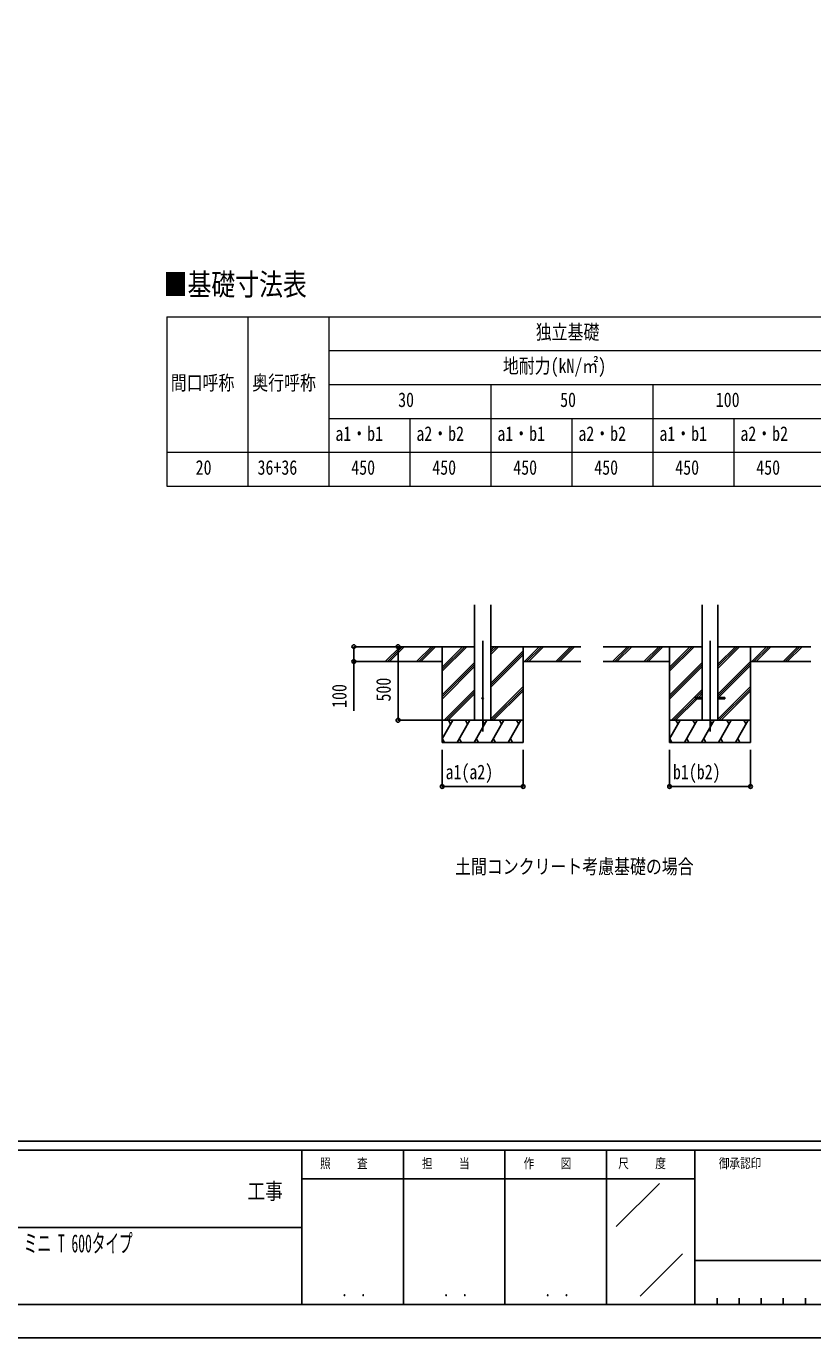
# Model space of a CAD drawing. Units: millimetres, scale not verified. Extents: x -12615 to 12615, y -8910 to 8910.
# Drawn here: x 2015 to 7355, y -8910 to 0 of the extents above; entities that cross this region are included whole.
import ezdxf
from ezdxf.enums import TextEntityAlignment as Align

# ---------------------------------------------------------------- set-up
doc = ezdxf.new("R2010")
doc.units = ezdxf.units.MM
doc.header["$LTSCALE"] = 40
doc.layers.add('0-1_TABLE1', color=7, linetype='Continuous', lineweight=18)
for name, color, linetype in [('0-2_USER1', 3, 'Continuous'), ('0-4_YKK_12', 2, 'Continuous'), ('0-5_YKK_13', 4, 'Continuous'), ('0-6_YKK_A1', 4, 'Continuous'), ('0-7_YKK_D', 6, 'Continuous'), ('0-8_YKK_ZWAK', 7, 'Continuous')]:
    doc.layers.add(name, color=color, linetype=linetype)
doc.styles.add('ＭＳ ゴシック', font='')
doc.styles.get('ＭＳ ゴシック').set_extended_font_data('MS Gothic')

msp = doc.modelspace()

# ---------------------------------------------------------------- linework, layer by layer
at = {"layer": '0-1_TABLE1'}
for p, q in [((2969.06, -1974), (10669.06, -1974)), ((2969.06, -1974), (2969.06, -3124)), ((3519.06, -1974), (3519.06, -3124)), ((4069.06, -1974), (4069.06, -3124)), ((5169.06, -2434), (5169.06, -3124)), ((6269.06, -2434), (6269.06, -3124)), ((4069.06, -2664), (10669.06, -2664)), ((4619.06, -2664), (4619.06, -3124)), ((5719.06, -2664), (5719.06, -3124)), ((6819.06, -2664), (6819.06, -3124)), ((2969.06, -2894), (10669.06, -2894)), ((2969.06, -3124), (10669.06, -3124))]:
    msp.add_line(p, q, dxfattribs=at)
for points in [[(4069.06, -2204), (7369.06, -2204), (10669.06, -2204)], [(4069.06, -2434), (5169.06, -2434), (7369.06, -2434), (10669.06, -2434)]]:
    msp.add_lwpolyline(points, dxfattribs=at)
at = {"layer": '0-4_YKK_12'}
for p, q in [((5113.86, -4791.56), (5113.86, -4175.52)), ((6657.86, -4791.56), (6657.86, -4175.52))]:
    msp.add_line(p, q, dxfattribs=at)
at = {"layer": '0-5_YKK_13'}
for p, q in [((6557.86, -4560.5), (6557.86, -4569.5)), ((6557.86, -4560.5), (6604.86, -4560.5)), ((6557.86, -4569.5), (6604.86, -4569.5)), ((6710.86, -4560.5), (6757.86, -4560.5)), ((6710.86, -4569.5), (6757.86, -4569.5)), ((6757.86, -4560.5), (6757.86, -4569.5))]:
    msp.add_line(p, q, dxfattribs=at)
msp.add_circle((5113.86, -4565), 5, dxfattribs=at)
at = {"layer": '0-6_YKK_A1'}
for p, q in [((5058.86, -4715), (5058.86, -3929.65)), ((5168.86, -4715), (5168.86, -3929.65)), ((6604.86, -3929.65), (6604.86, -4715)), ((6710.86, -3929.65), (6710.86, -4715)), ((5058.86, -4215), (4387.91, -4215)), ((4454.6, -4313.6), (4553.19, -4215)), ((4467.33, -4315), (4567.33, -4215)), ((4481.48, -4315), (4581.48, -4215)), ((4666.73, -4313.6), (4765.32, -4215)), ((4679.47, -4315), (4779.47, -4215)), ((4693.61, -4315), (4793.61, -4215)), ((4838.86, -4215), (4838.86, -4865)), ((4838.86, -4381.88), (5005.74, -4215)), ((4838.86, -4367.74), (4991.6, -4215)), ((4838.86, -4353.6), (4977.46, -4215)), ((5168.86, -4215), (5779.48, -4215)), ((5168.86, -4267.26), (5221.12, -4215)), ((5168.86, -4238.98), (5192.84, -4215)), ((5168.86, -4253.12), (5206.98, -4215)), ((5168.86, -4462.36), (5388.86, -4242.37)), ((5168.86, -4476.51), (5388.86, -4256.51)), ((5168.86, -4490.65), (5388.86, -4270.65)), ((5388.86, -4215), (5388.86, -4865)), ((5397.96, -4315), (5497.96, -4215)), ((5412.1, -4315), (5512.1, -4215)), ((5426.24, -4315), (5526.24, -4215)), ((5610.09, -4315), (5710.09, -4215)), ((5624.23, -4315), (5724.23, -4215)), ((5638.37, -4315), (5738.37, -4215)), ((6604.86, -4215), (5931.9, -4215)), ((5998.59, -4313.6), (6097.19, -4215)), ((6011.33, -4315), (6111.33, -4215)), ((6025.47, -4315), (6125.47, -4215)), ((6210.72, -4313.6), (6309.32, -4215)), ((6223.46, -4315), (6323.46, -4215)), ((6237.6, -4315), (6337.61, -4215)), ((6382.86, -4215), (6382.86, -4865)), ((6382.86, -4381.88), (6549.74, -4215)), ((6382.86, -4367.74), (6535.59, -4215)), ((6382.86, -4353.6), (6521.45, -4215)), ((6710.86, -4362.25), (6858.11, -4215)), ((6710.86, -4348.11), (6843.96, -4215)), ((6710.86, -4333.96), (6829.82, -4215)), ((6710.86, -4215), (7341.06, -4215)), ((6932.86, -4215), (6932.86, -4865)), ((6941.95, -4315), (7041.95, -4215)), ((6956.09, -4315), (7056.09, -4215)), ((6970.24, -4315), (7070.24, -4215)), ((7154.08, -4315), (7254.09, -4215)), ((7168.23, -4315), (7268.23, -4215)), ((7182.37, -4315), (7282.37, -4215)), ((4838.86, -4315), (4387.91, -4315)), ((4838.86, -4542.32), (5058.86, -4322.32)), ((4838.86, -4556.47), (5058.86, -4336.47)), ((4838.86, -4570.61), (5058.86, -4350.61)), ((5388.86, -4315), (5779.48, -4315)), ((6382.86, -4315), (5931.9, -4315)), ((6382.86, -4544.32), (6604.86, -4322.32)), ((6604.86, -4336.47), (6382.86, -4558.47)), ((6604.86, -4350.61), (6382.86, -4572.61)), ((6710.86, -4537), (6932.86, -4315)), ((6710.86, -4551.14), (6932.86, -4329.14)), ((6715.64, -4560.5), (6932.86, -4343.28)), ((6932.86, -4315), (7341.06, -4315)), ((4851.72, -4715), (5058.86, -4507.86)), ((4865.86, -4715), (5058.86, -4522)), ((4880, -4715), (5058.86, -4536.14)), ((5168.86, -4706.22), (5388.86, -4486.23)), ((5174.23, -4715), (5388.86, -4500.37)), ((5188.37, -4715), (5388.86, -4514.51)), ((6395.71, -4715), (6604.86, -4505.86)), ((6564.36, -4560.5), (6604.86, -4520)), ((6578.5, -4560.5), (6604.86, -4534.14)), ((6710.86, -4708.22), (6932.86, -4486.23)), ((6718.22, -4715), (6932.86, -4500.37)), ((6732.36, -4715), (6932.86, -4514.51)), ((6409.86, -4715), (6557.86, -4567)), ((6424, -4715), (6569.5, -4569.5)), ((5388.86, -4715), (4838.86, -4715)), ((4838.86, -4840.45), (4911.29, -4715)), ((4896.29, -4740.98), (4881.29, -4715)), ((4940.16, -4865), (5026.76, -4715)), ((5011.76, -4740.98), (4996.76, -4715)), ((5055.63, -4865), (5142.23, -4715)), ((5127.23, -4740.98), (5112.23, -4715)), ((5171.1, -4865), (5257.7, -4715)), ((5242.7, -4740.98), (5227.7, -4715)), ((5286.57, -4865), (5373.17, -4715)), ((5358.17, -4740.98), (5343.17, -4715)), ((6932.86, -4715), (6382.86, -4715)), ((6382.86, -4840.45), (6455.28, -4715)), ((6440.28, -4740.98), (6425.28, -4715)), ((6484.15, -4865), (6570.75, -4715)), ((6555.75, -4740.98), (6540.75, -4715)), ((6599.62, -4865), (6686.22, -4715)), ((6671.22, -4740.98), (6656.22, -4715)), ((6715.09, -4865), (6801.69, -4715)), ((6786.69, -4740.98), (6771.69, -4715)), ((6830.56, -4865), (6917.16, -4715)), ((6902.16, -4740.98), (6887.16, -4715)), ((4838.86, -4865), (5388.86, -4865)), ((4839.69, -4839.02), (4854.68, -4865)), ((4955.15, -4839.02), (4970.15, -4865)), ((5070.62, -4839.02), (5085.62, -4865)), ((5186.1, -4839.02), (5201.1, -4865)), ((5301.57, -4839.02), (5316.56, -4865)), ((6382.86, -4865), (6932.86, -4865)), ((6383.68, -4839.02), (6398.68, -4865)), ((6499.15, -4839.02), (6514.15, -4865)), ((6614.62, -4839.02), (6629.62, -4865)), ((6730.09, -4839.02), (6745.09, -4865)), ((6845.56, -4839.02), (6860.56, -4865))]:
    msp.add_line(p, q, dxfattribs=at)
at = {"layer": '0-7_YKK_D'}
for p, q in [((4453.52, -4215), (4237.86, -4215)), ((4612.8, -4215), (4537.86, -4215)), ((4538.86, -4215), (4538.86, -4715)), ((4453.52, -4315), (4237.86, -4315)), ((4837.86, -4715), (4537.86, -4715)), ((4838.86, -4915), (4838.86, -5166)), ((5388.86, -4915), (5388.86, -5166)), ((6382.86, -4915), (6382.86, -5166)), ((6932.86, -4915), (6932.86, -5166)), ((4838.86, -5165), (5388.86, -5165)), ((6382.86, -5165), (6932.86, -5165))]:
    msp.add_line(p, q, dxfattribs=at)
msp.add_lwpolyline([(4238.86, -4215), (4238.86, -4315), (4238.86, -4650.8)], dxfattribs=at)
for centre in [(4238.86, -4215), (4538.86, -4215), (4238.86, -4315), (4538.86, -4715), (4838.86, -5165), (5388.86, -5165), (6382.86, -5165), (6932.86, -5165)]:
    msp.add_circle(centre, 12.75, dxfattribs=at)
at = {"layer": '0-8_YKK_ZWAK'}
for p, q in [((11685.06, -7575), (-11714.94, -7575)), ((3885.06, -7635), (-14.94, -7635)), ((4575.06, -7635), (4575.06, -8685)), ((5265.06, -7635), (5265.06, -8685)), ((5955.06, -7635), (5955.06, -8685)), ((6555.06, -7635), (5955.06, -7635)), ((9652.56, -7635), (6555.06, -7635)), ((6555.06, -7635), (6555.06, -8685)), ((5955.06, -7830), (3885.06, -7830)), ((5955.06, -7830), (6555.06, -7830)), ((6021.31, -8154.87), (6315.11, -7861.08)), ((-14.94, -8160), (3885.06, -8160)), ((6182.02, -8627.97), (6470.68, -8339.3)), ((6555.06, -8385), (9652.56, -8385)), ((6705.06, -8640), (6705.06, -8685)), ((6855.06, -8640), (6855.06, -8685)), ((7005.06, -8640), (7005.06, -8685)), ((7155.06, -8640), (7155.06, -8685)), ((7305.06, -8640), (7305.06, -8685)), ((-14.94, -8685), (3885.06, -8685)), ((3885.06, -8685), (5955.06, -8685)), ((5955.06, -8685), (6555.06, -8685)), ((6555.06, -8685), (9652.56, -8685))]:
    msp.add_line(p, q, dxfattribs=at)
msp.add_lwpolyline([(-12615, -8910), (12615, -8910), (12615, 8910), (-12615, 8910)], close=True, dxfattribs=at)
msp.add_lwpolyline([(5955.06, -7635), (3885.06, -7635), (3885.06, -8685)], dxfattribs=at)

# ---------------------------------------------------------------- texts
at = {"layer": '0-1_TABLE1', "style": 'ＭＳ ゴシック', "width": 0.8}
for s, p in [('独立基礎', (5474.26, -2156.5)), ('地耐力(kN/㎡)', (5251.06, -2386.5)), ('間口呼称', (2995.66, -2501.5)), ('奥行呼称', (3549.26, -2501.5)), ('30', (4539.86, -2616.5)), ('50', (5639.86, -2616.5)), ('100', (6696.66, -2616.5)), ('a1・b1', (4113.66, -2846.5)), ('a2・b2', (4663.66, -2846.5)), ('a1・b1', (5213.66, -2846.5)), ('a2・b2', (5763.66, -2846.5)), ('a1・b1', (6313.66, -2846.5)), ('a2・b2', (6863.66, -2846.5)), ('20', (3164.86, -3076.5)), ('36+36', (3585.26, -3076.5)), ('450', (4221.66, -3076.5)), ('450', (4771.66, -3076.5)), ('450', (5321.66, -3076.5)), ('450', (5871.66, -3076.5)), ('450', (6421.66, -3076.5)), ('450', (6971.66, -3076.5))]:
    msp.add_text(s, height=98.97, dxfattribs=at).set_placement(p, align=Align.BOTTOM_LEFT)
at = {"layer": '0-2_USER1', "style": 'ＭＳ ゴシック'}
for s, height, width, p in [('■基礎寸法表', 148.5, 0.8, (2947.46, -1872.93)), ('土間コンクリート考慮基礎の場合', 98.97, 0.8, (4926.22, -5788)), ('サイクルポート エフルージュ FIRST ミニ T 600タイプ', 123.2, 0.55, (428, -8367))]:
    msp.add_text(s, height=height, dxfattribs=dict(at, width=width)).set_placement(p, align=Align.BOTTOM_LEFT)
at = {"layer": '0-7_YKK_D', "style": 'ＭＳ ゴシック', "width": 0.8}
for s, p in [('500', (4518.86, -4587.4)), ('100', (4218.86, -4630.8))]:
    msp.add_text(s, height=98.97, rotation=90, dxfattribs=at).set_placement(p, align=Align.BOTTOM_LEFT)
for s, p in [('a1(a2)', (4861.86, -5145)), ('b1(b2)', (6405.86, -5145))]:
    msp.add_text(s, height=98.97, dxfattribs=at).set_placement(p, align=Align.BOTTOM_LEFT)
at = {"layer": '0-8_YKK_ZWAK', "style": 'ＭＳ ゴシック', "width": 0.8}
for s, height, p in [('照     査', 65.98, (4009.26, -7777.5)), ('担     当', 65.98, (4701.66, -7777.5)), ('作     図', 65.98, (5391.66, -7777.5)), ('尺     度', 65.98, (6034.26, -7777.5)), ('御承認印', 65.98, (6717.41, -7777.5)), ('工事', 110, (3517, -8002.39)), ('． ．', 77.75, (4155, -8653.06)), ('． ．', 77.75, (4845, -8653.06)), ('． ．', 77.75, (5535, -8653.06))]:
    msp.add_text(s, height=height, dxfattribs=at).set_placement(p, align=Align.BOTTOM_LEFT)

doc.saveas('drawing.dxf')
